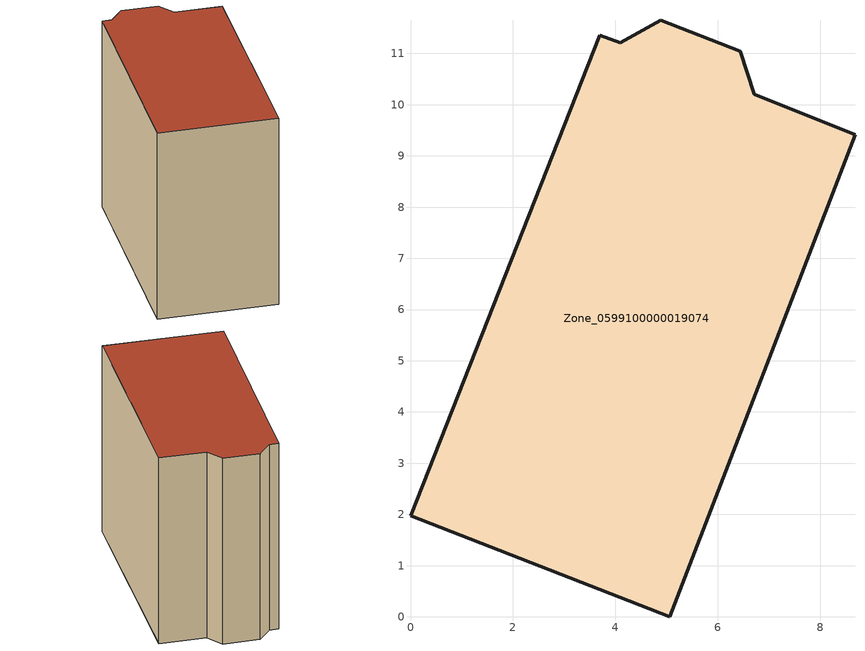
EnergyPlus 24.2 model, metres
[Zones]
Zone_0599100000019074
 floor ground (C_G): 4.89,11.65 6.44,11.04 6.71,10.2 8.68,9.41 5.06,0 0,1.97 3.7,11.36 4.1,11.21 z0
 wall outside (C_F): 4.1,11.21 3.7,11.36 0,1.97 5.06,0 8.68,9.41 6.71,10.2 6.44,11.04 4.89,11.65 4.1,11.21 z0:9.25
 roof outside (C_R): 6.44,11.04 4.89,11.65 4.1,11.21 3.7,11.36 0,1.97 5.06,0 8.68,9.41 6.71,10.2 z9.25
[BUILDING]
Pand.0599100000019074: North Axis=0; Terrain=City; Loads Convergence Tolerance Value=0.04; Temperature Convergence Tolerance Value=0.4; Solar Distribution=FullExterior; Maximum Number of Warmup Days=25; Minimum Number of Warmup Days=1
[Site:Location]
Rotterdam.The.Hague.AP_ZH_NLD Design_Conditions: Latitude=51.96; Longitude=4.45; Time Zone=1; Elevation=-4.5
[SITE:GROUNDTEMPERATURE:BUILDINGSURFACE]
18, 18, 18, 18, 18, 18, 18, 18, 18, 18, 18, 18
[MATERIAL] Thermal Absorptance=0.9; Solar Absorptance=0.7; Visible Absorptance=0.7
Name | Roughness | Thickness | Conductivity | Density | Specific Heat
G.TC.1946 | MediumSmooth | 0.15 | 1 | 540 | 1210
F.TC.1946 | Rough | 0.3 | 0.857143 | 1920 | 840
R.TC.1946 | MediumRough | 0.2 | 0.909091 | 1500 | 1000
[CONSTRUCTION]
C_G: G.TC.1946
C_F: F.TC.1946
C_R: R.TC.1946
[ZONE]
Zone_0599100000019074: Type=1; Multiplier=1; Ceiling Height=Autocalculate; Volume=Autocalculate; Floor Area=autocalculate; Part of Total Floor Area=Yes
[ZONEINFILTRATION:DESIGNFLOWRATE]
Infil_Zone_0599100000019074: Zone or ZoneList or Space or SpaceList=Zone_0599100000019074; Schedule=AlwaysOn; Design Flow Rate Calculation Method=Flow/Area; Flow Rate per Floor Area=0.003; Constant Term Coefficient=1; Temperature Term Coefficient=0; Velocity Term Coefficient=0; Velocity Squared Term Coefficient=0
[HVACTEMPLATE:ZONE:IDEALLOADSAIRSYSTEM]
Zone_0599100000019074: Maximum Heating Supply Air Temperature=50; Minimum Cooling Supply Air Temperature=13; Maximum Heating Supply Air Humidity Ratio=0.0156; Minimum Cooling Supply Air Humidity Ratio=0.0077; Heating Limit=NoLimit; Cooling Limit=NoLimit; Dehumidification Control Type=ConstantSensibleHeatRatio; Cooling Sensible Heat Ratio=0.7; Dehumidification Setpoint=60; Humidification Control Type=None; Humidification Setpoint=30; Outdoor Air Method=None; Outdoor Air Flow Rate per Person=0.00944; Outdoor Air Flow Rate per Zone Floor Area=0; Outdoor Air Flow Rate per Zone=0; Demand Controlled Ventilation Type=None; Outdoor Air Economizer Type=NoEconomizer; Heat Recovery Type=None; Sensible Heat Recovery Effectiveness=0.7; Latent Heat Recovery Effectiveness=0.65
[ZONECONTROL:THERMOSTAT]
ThermostatControl_Zone_0599100000019074: Zone or ZoneList=Zone_0599100000019074; Control Type Schedule=DualSetpointControlType; Control 1=Thermostat_Zone_0599100000019074; Temperature Difference Between Cutout And Setpoint=0
[THERMOSTATSETPOINT:DUALSETPOINT]
Thermostat_Zone_0599100000019074: Heating Setpoint Temperature Schedule=HeatingSetpoint_Zone_0599100000019074; Cooling Setpoint Temperature Schedule=CoolingSetpoint_Zone_0599100000019074
[SCHEDULE:COMPACT]
HeatingSetpoint_Zone_0599100000019074: Through: 12/31, For: AllDays, Until: 24:00, 21
CoolingSetpoint_Zone_0599100000019074: Through: 12/31, For: AllDays, Until: 24:00, 24
DualSetpointControlType: Through: 12/31, For: AllDays, Until: 24:00, 4
AlwaysOn: Through: 12/31, For: AllDays, Until: 24:00, 1
